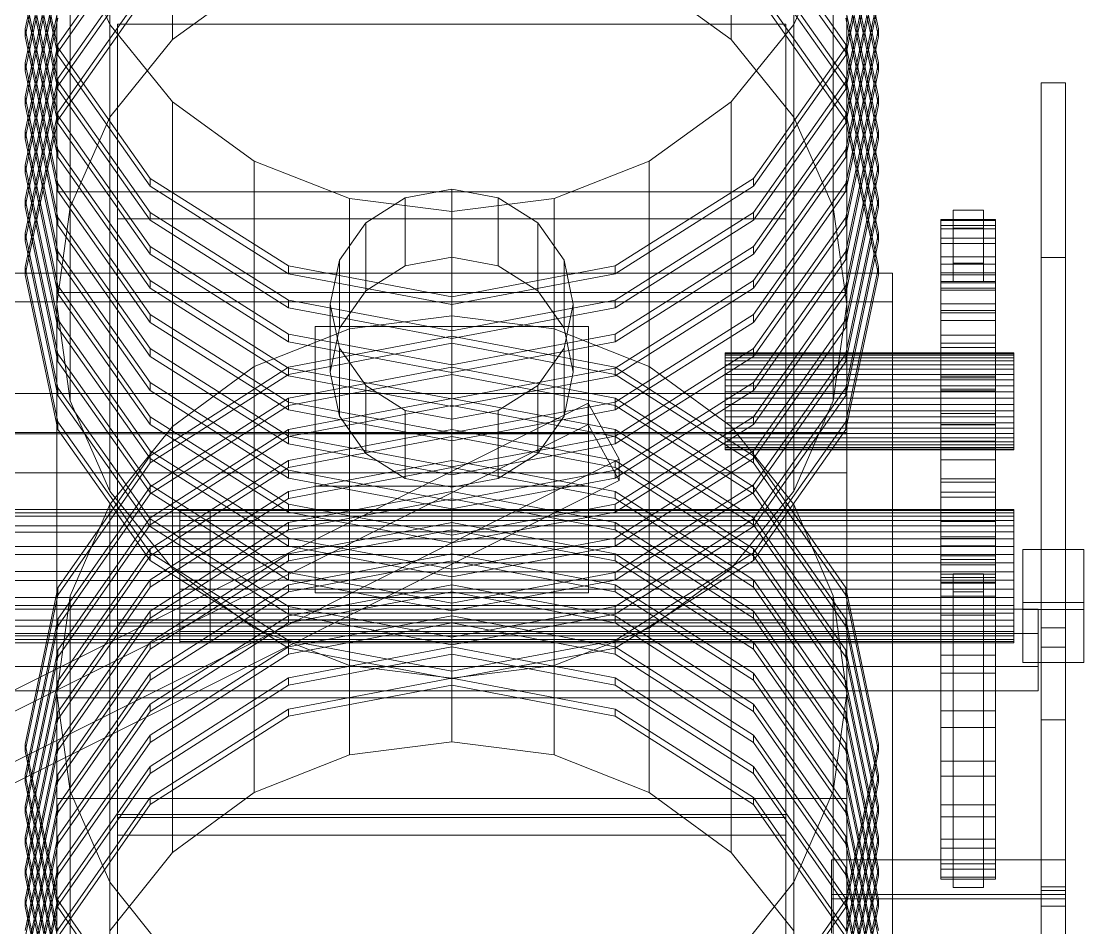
# Model space of a CAD drawing. Header units: millimetres. Extents: x -1970 to 34302, y -65268 to 6837.
# Drawn here: x 488.3 to 838, y -32625.7 to -32327.3 of the extents above; entities that cross this region are included whole.
import ezdxf

# ---------------------------------------------------------------- set-up
doc = ezdxf.new("R2010")
doc.units = ezdxf.units.MM
doc.layers.add('frontal_C01', color=7, linetype='Continuous', lineweight=0)
doc.layers.add('frontal_C02', color=7, linetype='Continuous', lineweight=0)

msp = doc.modelspace()

# ---------------------------------------------------------------- linework, layer by layer
at = {"layer": 'frontal_C01'}
for p, q in [((538.076, -32333.345), (538.076, -32179.661)), ((721.924, -32333.345), (721.924, -32179.661)), ((517.417, -32358.851), (517.417, -32205.168)), ((742.583, -32358.851), (742.583, -32205.168)), ((504.43, -32388.554), (504.43, -32234.871)), ((755.57, -32388.554), (755.57, -32234.871)), ((500, -32420.43), (500, -32266.746)), ((760, -32266.746), (760, -32420.43)), ((500.287, -32278.92), (489.6, -32329.82)), ((770.4, -32329.82), (759.713, -32278.92)), ((489.6, -32332.382), (500.287, -32281.481)), ((759.713, -32281.481), (770.4, -32332.382)), ((489.6, -32284.996), (500.287, -32335.896)), ((500.287, -32338.458), (489.6, -32287.557)), ((759.713, -32335.896), (770.4, -32284.996)), ((770.4, -32287.557), (759.713, -32338.458)), ((500.287, -32290.126), (489.6, -32341.026)), ((770.4, -32341.026), (759.713, -32290.126)), ((489.6, -32343.588), (500.287, -32292.687)), ((530.722, -32291.799), (500.287, -32334.95)), ((500.287, -32337.512), (530.722, -32294.361)), ((759.713, -32334.95), (729.278, -32291.799)), ((729.278, -32294.361), (759.713, -32337.512)), ((759.713, -32292.687), (770.4, -32343.588)), ((489.6, -32296.202), (500.287, -32347.102)), ((759.713, -32347.102), (770.4, -32296.202)), ((500.287, -32349.664), (489.6, -32298.763)), ((500.287, -32301.332), (489.6, -32352.232)), ((504.43, -32298.621), (517.417, -32328.324)), ((504.43, -32452.305), (504.43, -32298.621)), ((742.583, -32328.324), (755.57, -32298.621)), ((755.57, -32452.305), (755.57, -32298.621)), ((770.4, -32298.763), (759.713, -32349.664)), ((770.4, -32352.232), (759.713, -32301.332)), ((489.6, -32354.794), (500.287, -32303.893)), ((530.722, -32303.005), (500.287, -32346.156)), ((759.713, -32346.156), (729.278, -32303.005)), ((759.713, -32303.893), (770.4, -32354.794)), ((489.6, -32307.408), (500.287, -32358.308)), ((500.287, -32348.718), (530.722, -32305.567)), ((729.278, -32305.567), (759.713, -32348.718)), ((759.713, -32358.308), (770.4, -32307.408)), ((500.287, -32360.87), (489.6, -32309.969)), ((770.4, -32309.969), (759.713, -32360.87)), ((500.287, -32312.538), (489.6, -32363.439)), ((489.6, -32366), (500.287, -32315.1)), ((530.722, -32314.211), (500.287, -32357.363)), ((538.076, -32333.345), (565, -32313.773)), ((695, -32313.773), (721.924, -32333.345)), ((759.713, -32357.363), (729.278, -32314.211)), ((770.4, -32363.439), (759.713, -32312.538)), ((759.713, -32315.1), (770.4, -32366)), ((489.6, -32318.614), (500.287, -32369.515)), ((500.287, -32359.924), (530.722, -32316.773)), ((729.278, -32316.773), (759.713, -32359.924)), ((759.713, -32369.515), (770.4, -32318.614)), ((500.287, -32372.076), (489.6, -32321.176)), ((770.4, -32321.176), (759.713, -32372.076)), ((500.287, -32323.744), (489.6, -32374.645)), ((770.4, -32374.645), (759.713, -32323.744)), ((489.6, -32377.206), (500.287, -32326.306)), ((517.417, -32328.324), (538.076, -32353.831)), ((517.417, -32482.008), (517.417, -32328.324)), ((520, -32392.343), (520, -32328.308)), ((520, -32328.308), (740, -32328.308)), ((520, -32525.358), (520, -32328.308)), ((721.924, -32353.831), (742.583, -32328.324)), ((740, -32328.308), (740, -32392.343)), ((740, -32328.308), (740, -32525.358)), ((742.583, -32482.008), (742.583, -32328.324)), ((759.713, -32326.306), (770.4, -32377.206)), ((489.6, -32329.82), (500.287, -32380.721)), ((489.6, -32332.382), (489.6, -32329.82)), ((500.287, -32383.282), (489.6, -32332.382)), ((759.713, -32380.721), (770.4, -32329.82)), ((770.4, -32332.382), (759.713, -32383.282)), ((770.4, -32329.82), (770.4, -32332.382)), ((500.287, -32334.95), (489.6, -32385.851)), ((500.287, -32337.512), (500.287, -32334.95)), ((500.287, -32335.896), (530.722, -32379.048)), ((500.287, -32338.458), (500.287, -32335.896)), ((517.417, -32358.851), (538.076, -32333.345)), ((721.924, -32333.345), (742.583, -32358.851)), ((729.278, -32379.048), (759.713, -32335.896)), ((770.4, -32385.851), (759.713, -32334.95)), ((759.713, -32337.512), (759.713, -32334.95)), ((759.713, -32338.458), (759.713, -32335.896)), ((489.6, -32388.412), (500.287, -32337.512)), ((530.722, -32381.609), (500.287, -32338.458)), ((759.713, -32338.458), (729.278, -32381.609)), ((759.713, -32337.512), (770.4, -32388.412)), ((489.6, -32341.026), (500.287, -32391.927)), ((489.6, -32343.588), (489.6, -32341.026)), ((500.287, -32394.488), (489.6, -32343.588)), ((759.713, -32391.927), (770.4, -32341.026)), ((770.4, -32343.588), (759.713, -32394.488)), ((770.4, -32341.026), (770.4, -32343.588)), ((500.287, -32346.156), (489.6, -32397.057)), ((500.287, -32348.718), (500.287, -32346.156)), ((500.287, -32347.102), (530.722, -32390.254)), ((500.287, -32349.664), (500.287, -32347.102)), ((729.278, -32390.254), (759.713, -32347.102)), ((770.4, -32397.057), (759.713, -32346.156)), ((759.713, -32348.718), (759.713, -32346.156)), ((759.713, -32349.664), (759.713, -32347.102)), ((489.6, -32399.618), (500.287, -32348.718)), ((530.722, -32392.815), (500.287, -32349.664)), ((759.713, -32349.664), (729.278, -32392.815)), ((759.713, -32348.718), (770.4, -32399.618)), ((824, -32557.274), (824, -32347.62)), ((824, -32347.62), (832, -32347.62)), ((824, -32347.62), (824, -32405.117)), ((832, -32347.62), (832, -32557.274)), ((832, -32405.117), (832, -32347.62)), ((489.6, -32352.232), (500.287, -32403.133)), ((489.6, -32354.794), (489.6, -32352.232)), ((538.076, -32353.831), (565, -32373.403)), ((538.076, -32507.514), (538.076, -32353.831)), ((695, -32373.403), (721.924, -32353.831)), ((721.924, -32507.514), (721.924, -32353.831)), ((759.713, -32403.133), (770.4, -32352.232)), ((770.4, -32352.232), (770.4, -32354.794)), ((500.287, -32405.694), (489.6, -32354.794)), ((500.287, -32357.363), (489.6, -32408.263)), ((500.287, -32359.924), (500.287, -32357.363)), ((770.4, -32354.794), (759.713, -32405.694)), ((770.4, -32408.263), (759.713, -32357.363)), ((759.713, -32359.924), (759.713, -32357.363)), ((489.6, -32410.824), (500.287, -32359.924)), ((500.287, -32358.308), (530.722, -32401.46)), ((500.287, -32360.87), (500.287, -32358.308)), ((530.722, -32404.021), (500.287, -32360.87)), ((504.43, -32388.554), (517.417, -32358.851)), ((729.278, -32401.46), (759.713, -32358.308)), ((759.713, -32360.87), (729.278, -32404.021)), ((742.583, -32358.851), (755.57, -32388.554)), ((759.713, -32360.87), (759.713, -32358.308)), ((759.713, -32359.924), (770.4, -32410.824)), ((489.6, -32363.439), (500.287, -32414.339)), ((489.6, -32366), (489.6, -32363.439)), ((759.713, -32414.339), (770.4, -32363.439)), ((770.4, -32363.439), (770.4, -32366)), ((500.287, -32416.9), (489.6, -32366)), ((770.4, -32366), (759.713, -32416.9)), ((500.287, -32369.515), (530.722, -32412.666)), ((500.287, -32372.076), (500.287, -32369.515)), ((729.278, -32412.666), (759.713, -32369.515)), ((759.713, -32372.076), (759.713, -32369.515)), ((489.6, -32374.645), (500.287, -32425.545)), ((489.6, -32377.206), (489.6, -32374.645)), ((530.722, -32415.227), (500.287, -32372.076)), ((565, -32373.403), (596.354, -32385.706)), ((565, -32527.086), (565, -32373.403)), ((663.646, -32385.706), (695, -32373.403)), ((695, -32527.086), (695, -32373.403)), ((759.713, -32372.076), (729.278, -32415.227)), ((759.713, -32425.545), (770.4, -32374.645)), ((770.4, -32374.645), (770.4, -32377.206)), ((500.287, -32428.106), (489.6, -32377.206)), ((770.4, -32377.206), (759.713, -32428.106)), ((500.287, -32380.721), (530.722, -32423.872)), ((500.287, -32383.282), (500.287, -32380.721)), ((530.722, -32379.048), (576.271, -32407.88)), ((530.722, -32381.609), (530.722, -32379.048)), ((576.271, -32410.442), (530.722, -32381.609)), ((683.729, -32407.88), (729.278, -32379.048)), ((729.278, -32381.609), (683.729, -32410.442)), ((729.278, -32381.609), (729.278, -32379.048)), ((729.278, -32423.872), (759.713, -32380.721)), ((759.713, -32383.282), (759.713, -32380.721)), ((500, -32549.99), (500, -32383.499)), ((500, -32383.499), (760, -32383.499)), ((500, -32416.657), (500, -32383.499)), ((530.722, -32426.433), (500.287, -32383.282)), ((596.354, -32385.706), (630, -32389.903)), ((596.354, -32539.39), (596.354, -32385.706)), ((614.693, -32385.42), (601.716, -32393.634)), ((630, -32382.535), (614.693, -32385.42)), ((614.693, -32407.832), (614.693, -32385.42)), ((645.307, -32385.42), (630, -32382.535)), ((630, -32404.947), (630, -32382.535)), ((630, -32389.903), (663.646, -32385.706)), ((658.284, -32393.634), (645.307, -32385.42)), ((645.307, -32407.832), (645.307, -32385.42)), ((663.646, -32539.39), (663.646, -32385.706)), ((759.713, -32383.282), (729.278, -32426.433)), ((760, -32383.499), (760, -32549.99)), ((760, -32383.499), (760, -32416.657)), ((489.6, -32385.851), (500.287, -32436.751)), ((489.6, -32388.412), (489.6, -32385.851)), ((500.287, -32439.313), (489.6, -32388.412)), ((500, -32420.43), (504.43, -32388.554)), ((755.57, -32388.554), (760, -32420.43)), ((759.713, -32436.751), (770.4, -32385.851)), ((770.4, -32388.412), (759.713, -32439.313)), ((770.4, -32385.851), (770.4, -32388.412)), ((500.287, -32391.927), (530.722, -32435.078)), ((500.287, -32394.488), (500.287, -32391.927)), ((740, -32392.343), (520, -32392.343)), ((520, -32392.343), (520, -32589.393)), ((530.722, -32390.254), (576.271, -32419.086)), ((530.722, -32392.815), (530.722, -32390.254)), ((630, -32543.586), (630, -32389.903)), ((683.729, -32419.086), (729.278, -32390.254)), ((729.278, -32392.815), (729.278, -32390.254)), ((729.278, -32435.078), (759.713, -32391.927)), ((740, -32589.393), (740, -32392.343)), ((759.713, -32394.488), (759.713, -32391.927)), ((791, -32392.95), (791, -32392.581)), ((791, -32392.581), (791, -32394.512)), ((791, -32392.581), (809, -32392.581)), ((795, -32395.456), (795, -32389.457)), ((795, -32389.457), (805, -32389.457)), ((795, -32389.457), (795, -32406.96)), ((805, -32389.457), (805, -32395.456)), ((805, -32406.96), (805, -32389.457)), ((809, -32394.512), (809, -32392.581)), ((809, -32392.581), (809, -32392.95)), ((530.722, -32437.639), (500.287, -32394.488)), ((576.271, -32421.648), (530.722, -32392.815)), ((601.716, -32393.634), (593.045, -32405.928)), ((601.716, -32416.046), (601.716, -32393.634)), ((666.955, -32405.928), (658.284, -32393.634)), ((658.284, -32416.046), (658.284, -32393.634)), ((729.278, -32392.815), (683.729, -32421.648)), ((759.713, -32394.488), (729.278, -32437.639)), ((791, -32395.606), (791, -32392.95)), ((791, -32392.95), (809, -32392.95)), ((791, -32394.512), (791, -32398.67)), ((791, -32394.512), (809, -32394.512)), ((791, -32400.446), (791, -32395.606)), ((791, -32395.606), (809, -32395.606)), ((805, -32395.456), (795, -32395.456)), ((795, -32395.456), (795, -32412.959)), ((805, -32395.456), (805, -32412.959)), ((809, -32392.95), (809, -32395.606)), ((809, -32398.67), (809, -32394.512)), ((809, -32395.606), (809, -32400.446)), ((489.6, -32397.057), (500.287, -32447.957)), ((489.6, -32399.618), (489.6, -32397.057)), ((500.287, -32450.519), (489.6, -32399.618)), ((759.713, -32447.957), (770.4, -32397.057)), ((770.4, -32399.618), (759.713, -32450.519)), ((770.4, -32397.057), (770.4, -32399.618)), ((791, -32398.67), (791, -32404.895)), ((791, -32398.67), (809, -32398.67)), ((809, -32404.895), (809, -32398.67)), ((500.287, -32403.133), (530.722, -32446.284)), ((500.287, -32405.694), (500.287, -32403.133)), ((530.722, -32401.46), (576.271, -32430.292)), ((530.722, -32404.021), (530.722, -32401.46)), ((683.729, -32430.292), (729.278, -32401.46)), ((729.278, -32404.021), (729.278, -32401.46)), ((729.278, -32446.284), (759.713, -32403.133)), ((759.713, -32405.694), (759.713, -32403.133)), ((791, -32407.284), (791, -32400.446)), ((791, -32400.446), (809, -32400.446)), ((809, -32400.446), (809, -32407.284)), ((530.722, -32448.846), (500.287, -32405.694)), ((576.271, -32432.854), (530.722, -32404.021)), ((593.045, -32405.928), (590, -32420.43)), ((593.045, -32428.34), (593.045, -32405.928)), ((614.693, -32407.832), (630, -32404.947)), ((630, -32404.947), (645.307, -32407.832)), ((670, -32420.43), (666.955, -32405.928)), ((666.955, -32428.34), (666.955, -32405.928)), ((729.278, -32404.021), (683.729, -32432.854)), ((759.713, -32405.694), (729.278, -32448.846)), ((791, -32404.895), (791, -32412.947)), ((791, -32404.895), (809, -32404.895)), ((809, -32412.947), (809, -32404.895)), ((832, -32405.117), (824, -32405.117)), ((824, -32405.117), (824, -32614.772)), ((832, -32614.772), (832, -32405.117)), ((489.6, -32408.263), (500.287, -32459.163)), ((489.6, -32410.824), (489.6, -32408.263)), ((576.271, -32407.88), (630, -32418.005)), ((576.271, -32410.442), (576.271, -32407.88)), ((601.716, -32416.046), (614.693, -32407.832)), ((630, -32418.005), (683.729, -32407.88)), ((645.307, -32407.832), (658.284, -32416.046)), ((683.729, -32410.442), (683.729, -32407.88)), ((759.713, -32459.163), (770.4, -32408.263)), ((770.4, -32408.263), (770.4, -32410.824)), ((791, -32415.858), (791, -32407.284)), ((791, -32407.284), (809, -32407.284)), ((791, -32410.783), (791, -32410.167)), ((791, -32410.167), (791, -32413.386)), ((791, -32410.167), (809, -32410.167)), ((805, -32406.96), (795, -32406.96)), ((795, -32406.96), (795, -32412.959)), ((805, -32412.959), (805, -32406.96)), ((809, -32407.284), (809, -32415.858)), ((809, -32413.386), (809, -32410.167)), ((809, -32410.167), (809, -32410.783)), ((485, -32410.253), (775, -32410.253)), ((500.287, -32461.725), (489.6, -32410.824)), ((530.722, -32412.666), (576.271, -32441.499)), ((530.722, -32415.227), (530.722, -32412.666)), ((630, -32420.566), (576.271, -32410.442)), ((683.729, -32410.442), (630, -32420.566)), ((683.729, -32441.499), (729.278, -32412.666)), ((729.278, -32415.227), (729.278, -32412.666)), ((770.4, -32410.824), (759.713, -32461.725)), ((775, -32410.253), (775, -32653.586)), ((775, -32410.253), (775, -32419.727)), ((791, -32415.209), (791, -32410.783)), ((791, -32410.783), (809, -32410.783)), ((791, -32412.947), (791, -32422.516)), ((791, -32412.947), (809, -32412.947)), ((791, -32413.386), (791, -32420.316)), ((791, -32413.386), (809, -32413.386)), ((795, -32412.959), (805, -32412.959)), ((809, -32410.783), (809, -32415.209)), ((809, -32422.516), (809, -32412.947)), ((809, -32420.316), (809, -32413.386)), ((760, -32416.657), (500, -32416.657)), ((500, -32416.657), (500, -32583.147)), ((500.287, -32414.339), (530.722, -32457.49)), ((500.287, -32416.9), (500.287, -32414.339)), ((530.722, -32460.052), (500.287, -32416.9)), ((576.271, -32444.06), (530.722, -32415.227)), ((593.045, -32428.34), (601.716, -32416.046)), ((658.284, -32416.046), (666.955, -32428.34)), ((729.278, -32415.227), (683.729, -32444.06)), ((729.278, -32457.49), (759.713, -32414.339)), ((759.713, -32416.9), (729.278, -32460.052)), ((759.713, -32416.9), (759.713, -32414.339)), ((760, -32583.147), (760, -32416.657)), ((791, -32423.275), (791, -32415.209)), ((791, -32415.209), (809, -32415.209)), ((791, -32425.838), (791, -32415.858)), ((791, -32415.858), (809, -32415.858)), ((809, -32415.209), (809, -32423.275)), ((809, -32415.858), (809, -32425.838)), ((775, -32419.727), (485, -32419.727)), ((504.43, -32452.305), (500, -32420.43)), ((576.271, -32419.086), (630, -32429.211)), ((576.271, -32421.648), (576.271, -32419.086)), ((590, -32420.43), (593.045, -32434.931)), ((590, -32442.842), (590, -32420.43)), ((630, -32420.566), (630, -32418.005)), ((630, -32429.211), (683.729, -32419.086)), ((666.955, -32434.931), (670, -32420.43)), ((670, -32420.43), (670, -32442.842)), ((683.729, -32421.648), (683.729, -32419.086)), ((760, -32420.43), (755.57, -32452.305)), ((775, -32663.059), (775, -32419.727)), ((791, -32420.316), (791, -32430.69)), ((791, -32420.316), (809, -32420.316)), ((809, -32430.69), (809, -32420.316)), ((530.722, -32423.872), (576.271, -32452.705)), ((530.722, -32426.433), (530.722, -32423.872)), ((630, -32431.773), (576.271, -32421.648)), ((683.729, -32421.648), (630, -32431.773)), ((683.729, -32452.705), (729.278, -32423.872)), ((729.278, -32426.433), (729.278, -32423.872)), ((791, -32422.516), (791, -32433.237)), ((791, -32422.516), (809, -32422.516)), ((791, -32434.672), (791, -32423.275)), ((791, -32423.275), (809, -32423.275)), ((809, -32433.237), (809, -32422.516)), ((809, -32423.275), (809, -32434.672)), ((500.287, -32425.545), (530.722, -32468.696)), ((500.287, -32428.106), (500.287, -32425.545)), ((576.271, -32455.266), (530.722, -32426.433)), ((729.278, -32426.433), (683.729, -32455.266)), ((729.278, -32468.696), (759.713, -32425.545)), ((759.713, -32428.106), (759.713, -32425.545)), ((791, -32436.841), (791, -32425.838)), ((791, -32425.838), (809, -32425.838)), ((809, -32425.838), (809, -32436.841)), ((530.722, -32471.258), (500.287, -32428.106)), ((576.271, -32430.292), (630, -32440.417)), ((576.271, -32432.854), (576.271, -32430.292)), ((590, -32442.842), (593.045, -32428.34)), ((630, -32431.773), (630, -32429.211)), ((630, -32440.417), (683.729, -32430.292)), ((666.955, -32428.34), (670, -32442.842)), ((683.729, -32432.854), (683.729, -32430.292)), ((759.713, -32428.106), (729.278, -32471.258)), ((791, -32430.69), (791, -32444.11)), ((791, -32430.69), (809, -32430.69)), ((809, -32444.11), (809, -32430.69)), ((630, -32442.979), (576.271, -32432.854)), ((683.729, -32432.854), (630, -32442.979)), ((791, -32433.237), (791, -32444.695)), ((809, -32433.237), (791, -32433.237)), ((791, -32448.962), (791, -32434.672)), ((791, -32434.672), (809, -32434.672)), ((809, -32444.695), (809, -32433.237)), ((809, -32434.672), (809, -32448.962)), ((500.287, -32436.751), (530.722, -32479.902)), ((500.287, -32439.313), (500.287, -32436.751)), ((530.722, -32435.078), (576.271, -32463.911)), ((530.722, -32437.639), (530.722, -32435.078)), ((576.271, -32466.472), (530.722, -32437.639)), ((593.045, -32434.931), (601.716, -32447.225)), ((593.045, -32457.343), (593.045, -32434.931)), ((658.284, -32447.225), (666.955, -32434.931)), ((666.955, -32457.343), (666.955, -32434.931)), ((683.729, -32463.911), (729.278, -32435.078)), ((729.278, -32437.639), (683.729, -32466.472)), ((720, -32437.289), (720, -32436.48)), ((720, -32436.48), (720, -32436.759)), ((720, -32436.48), (815, -32436.48)), ((720, -32436.759), (720, -32438.107)), ((720, -32436.759), (815, -32436.759)), ((720, -32439.132), (720, -32437.289)), ((720, -32437.289), (815, -32437.289)), ((720, -32438.107), (720, -32440.432)), ((720, -32438.107), (815, -32438.107)), ((729.278, -32437.639), (729.278, -32435.078)), ((729.278, -32479.902), (759.713, -32436.751)), ((759.713, -32439.313), (759.713, -32436.751)), ((791, -32448.443), (791, -32436.841)), ((791, -32436.841), (809, -32436.841)), ((809, -32436.841), (809, -32448.443)), ((815, -32436.759), (815, -32436.48)), ((815, -32436.48), (815, -32437.289)), ((815, -32438.107), (815, -32436.759)), ((815, -32437.289), (815, -32439.132)), ((815, -32440.432), (815, -32438.107)), ((530.722, -32482.464), (500.287, -32439.313)), ((576.271, -32441.499), (630, -32451.623)), ((576.271, -32444.06), (576.271, -32441.499)), ((630, -32442.979), (630, -32440.417)), ((630, -32451.623), (683.729, -32441.499)), ((683.729, -32444.06), (683.729, -32441.499)), ((720, -32441.881), (720, -32439.132)), ((720, -32439.132), (815, -32439.132)), ((720, -32440.432), (720, -32443.576)), ((720, -32440.432), (815, -32440.432)), ((759.713, -32439.313), (729.278, -32482.464)), ((815, -32439.132), (815, -32441.881)), ((815, -32443.576), (815, -32440.432)), ((630, -32454.185), (576.271, -32444.06)), ((593.045, -32457.343), (590, -32442.842)), ((683.729, -32444.06), (630, -32454.185)), ((670, -32442.842), (666.955, -32457.343)), ((720, -32445.351), (720, -32441.881)), ((720, -32441.881), (815, -32441.881)), ((720, -32443.576), (720, -32447.324)), ((720, -32443.576), (815, -32443.576)), ((791, -32444.11), (791, -32460.06)), ((791, -32444.11), (809, -32444.11)), ((791, -32444.695), (791, -32456.451)), ((791, -32444.695), (809, -32444.695)), ((809, -32460.06), (809, -32444.11)), ((809, -32456.451), (809, -32444.695)), ((815, -32441.881), (815, -32445.351)), ((815, -32447.324), (815, -32443.576)), ((500.287, -32447.957), (530.722, -32491.109)), ((500.287, -32450.519), (500.287, -32447.957)), ((530.722, -32446.284), (576.271, -32475.117)), ((530.722, -32448.846), (530.722, -32446.284)), ((601.716, -32447.225), (614.693, -32455.439)), ((601.716, -32469.637), (601.716, -32447.225)), ((645.307, -32455.439), (658.284, -32447.225)), ((658.284, -32469.637), (658.284, -32447.225)), ((683.729, -32475.117), (729.278, -32446.284)), ((720, -32449.305), (720, -32445.351)), ((720, -32445.351), (815, -32445.351)), ((720, -32447.324), (720, -32451.422)), ((815, -32447.324), (720, -32447.324)), ((729.278, -32448.846), (729.278, -32446.284)), ((729.278, -32491.109), (759.713, -32447.957)), ((759.713, -32450.519), (759.713, -32447.957)), ((791, -32460.199), (791, -32448.443)), ((791, -32448.443), (809, -32448.443)), ((809, -32448.443), (809, -32460.199)), ((815, -32445.351), (815, -32449.305)), ((815, -32451.422), (815, -32447.324)), ((415, -32449.849), (760, -32449.849)), ((530.722, -32493.67), (500.287, -32450.519)), ((576.271, -32477.678), (530.722, -32448.846)), ((630, -32454.185), (630, -32451.623)), ((729.278, -32448.846), (683.729, -32477.678)), ((720, -32453.472), (720, -32449.305)), ((720, -32449.305), (815, -32449.305)), ((720, -32451.422), (720, -32455.589)), ((720, -32451.422), (815, -32451.422)), ((759.713, -32450.519), (729.278, -32493.67)), ((760, -32449.849), (760, -32462.656)), ((760, -32449.849), (760, -32463.112)), ((791, -32465.596), (791, -32448.962)), ((791, -32448.962), (809, -32448.962)), ((809, -32448.962), (809, -32465.596)), ((815, -32449.305), (815, -32453.472)), ((815, -32455.589), (815, -32451.422)), ((424.864, -32578.041), (674.864, -32452.989)), ((517.417, -32482.008), (504.43, -32452.305)), ((576.271, -32452.705), (630, -32462.829)), ((576.271, -32455.266), (576.271, -32452.705)), ((630, -32465.391), (576.271, -32455.266)), ((614.693, -32455.439), (630, -32458.324)), ((614.693, -32477.852), (614.693, -32455.439)), ((630, -32462.829), (683.729, -32452.705)), ((683.729, -32455.266), (630, -32465.391)), ((630, -32458.324), (645.307, -32455.439)), ((645.307, -32477.852), (645.307, -32455.439)), ((674.864, -32460.033), (674.864, -32452.989)), ((674.864, -32452.989), (685.136, -32471.42)), ((683.729, -32455.266), (683.729, -32452.705)), ((720, -32457.57), (720, -32453.472)), ((720, -32453.472), (815, -32453.472)), ((720, -32455.589), (720, -32459.543)), ((720, -32455.589), (815, -32455.589)), ((755.57, -32452.305), (742.583, -32482.008)), ((815, -32453.472), (815, -32457.57)), ((815, -32459.543), (815, -32455.589)), ((530.722, -32457.49), (576.271, -32486.323)), ((530.722, -32460.052), (530.722, -32457.49)), ((601.716, -32469.637), (593.045, -32457.343)), ((630, -32480.736), (630, -32458.324)), ((666.955, -32457.343), (658.284, -32469.637)), ((683.729, -32486.323), (729.278, -32457.49)), ((720, -32461.318), (720, -32457.57)), ((720, -32457.57), (815, -32457.57)), ((729.278, -32460.052), (729.278, -32457.49)), ((791, -32456.451), (791, -32468.054)), ((791, -32456.451), (809, -32456.451)), ((809, -32468.054), (809, -32456.451)), ((815, -32457.57), (815, -32461.318)), ((674.864, -32460.033), (424.864, -32585.084)), ((500.287, -32459.163), (530.722, -32502.315)), ((500.287, -32461.725), (500.287, -32459.163)), ((530.722, -32504.876), (500.287, -32461.725)), ((576.271, -32488.884), (530.722, -32460.052)), ((685.136, -32478.464), (674.864, -32460.033)), ((729.278, -32460.052), (683.729, -32488.884)), ((720, -32459.543), (720, -32463.013)), ((720, -32459.543), (815, -32459.543)), ((720, -32464.462), (720, -32461.318)), ((720, -32461.318), (815, -32461.318)), ((729.278, -32502.315), (759.713, -32459.163)), ((759.713, -32461.725), (729.278, -32504.876)), ((759.713, -32461.725), (759.713, -32459.163)), ((791, -32460.06), (791, -32477.927)), ((791, -32460.06), (809, -32460.06)), ((791, -32471.658), (791, -32460.199)), ((791, -32460.199), (809, -32460.199)), ((809, -32477.927), (809, -32460.06)), ((809, -32460.199), (809, -32471.658)), ((815, -32463.013), (815, -32459.543)), ((815, -32461.318), (815, -32464.462)), ((760, -32462.656), (415, -32462.656)), ((760, -32463.112), (415, -32463.112)), ((576.271, -32463.911), (630, -32474.036)), ((576.271, -32466.472), (576.271, -32463.911)), ((630, -32465.391), (630, -32462.829)), ((630, -32474.036), (683.729, -32463.911)), ((683.729, -32466.472), (683.729, -32463.911)), ((720, -32463.013), (720, -32465.762)), ((720, -32463.013), (815, -32463.013)), ((720, -32466.788), (720, -32464.462)), ((720, -32464.462), (815, -32464.462)), ((720, -32465.762), (720, -32467.605)), ((720, -32465.762), (815, -32465.762)), ((760, -32475.919), (760, -32462.656)), ((760, -32475.919), (760, -32463.112)), ((791, -32483.933), (791, -32465.596)), ((791, -32465.596), (809, -32465.596)), ((809, -32465.596), (809, -32483.933)), ((815, -32465.762), (815, -32463.013)), ((815, -32464.462), (815, -32466.788)), ((815, -32467.605), (815, -32465.762)), ((530.722, -32468.696), (576.271, -32497.529)), ((530.722, -32471.258), (530.722, -32468.696)), ((630, -32476.597), (576.271, -32466.472)), ((614.693, -32477.852), (601.716, -32469.637)), ((683.729, -32466.472), (630, -32476.597)), ((658.284, -32469.637), (645.307, -32477.852)), ((683.729, -32497.529), (729.278, -32468.696)), ((720, -32468.135), (720, -32466.788)), ((720, -32466.788), (815, -32466.788)), ((720, -32467.605), (720, -32468.414)), ((720, -32467.605), (815, -32467.605)), ((720, -32468.414), (720, -32468.135)), ((720, -32468.135), (815, -32468.135)), ((720, -32468.414), (815, -32468.414)), ((729.278, -32471.258), (729.278, -32468.696)), ((791, -32468.054), (791, -32479.056)), ((791, -32468.054), (809, -32468.054)), ((809, -32479.056), (809, -32468.054)), ((815, -32466.788), (815, -32468.135)), ((815, -32468.414), (815, -32467.605)), ((815, -32468.135), (815, -32468.414)), ((435.136, -32596.471), (685.136, -32471.42)), ((576.271, -32500.091), (530.722, -32471.258)), ((729.278, -32471.258), (683.729, -32500.091)), ((685.136, -32471.42), (685.136, -32478.464)), ((791, -32482.378), (791, -32471.658)), ((791, -32471.658), (809, -32471.658)), ((809, -32471.658), (809, -32482.378)), ((415, -32475.919), (760, -32475.919)), ((576.271, -32475.117), (630, -32485.242)), ((576.271, -32477.678), (576.271, -32475.117)), ((630, -32476.597), (630, -32474.036)), ((630, -32485.242), (683.729, -32475.117)), ((683.729, -32477.678), (683.729, -32475.117)), ((435.136, -32603.515), (685.136, -32478.464)), ((530.722, -32479.902), (576.271, -32508.735)), ((530.722, -32482.464), (530.722, -32479.902)), ((630, -32487.803), (576.271, -32477.678)), ((630, -32480.736), (614.693, -32477.852)), ((683.729, -32477.678), (630, -32487.803)), ((645.307, -32477.852), (630, -32480.736)), ((683.729, -32508.735), (729.278, -32479.902)), ((729.278, -32482.464), (729.278, -32479.902)), ((791, -32477.927), (791, -32497.024)), ((809, -32477.927), (791, -32477.927)), ((791, -32479.056), (791, -32489.036)), ((791, -32479.056), (809, -32479.056)), ((809, -32497.024), (809, -32477.927)), ((809, -32489.036), (809, -32479.056)), ((538.076, -32507.514), (517.417, -32482.008)), ((576.271, -32511.297), (530.722, -32482.464)), ((729.278, -32482.464), (683.729, -32511.297)), ((742.583, -32482.008), (721.924, -32507.514)), ((791, -32491.948), (791, -32482.378)), ((791, -32482.378), (809, -32482.378)), ((809, -32482.378), (809, -32491.948)), ((576.271, -32486.323), (630, -32496.448)), ((576.271, -32488.884), (576.271, -32486.323)), ((630, -32487.803), (630, -32485.242)), ((630, -32496.448), (683.729, -32486.323)), ((683.729, -32488.884), (683.729, -32486.323)), ((791, -32503.271), (791, -32483.933)), ((791, -32483.933), (809, -32483.933)), ((809, -32483.933), (809, -32503.271)), ((550.5, -32487.993), (450.5, -32487.993)), ((550.5, -32489.102), (450.5, -32489.102)), ((550.5, -32490.226), (450.5, -32490.226)), ((540.5, -32489.102), (540.5, -32487.99)), ((540.5, -32487.99), (540.5, -32488.373)), ((540.5, -32487.99), (815, -32487.99)), ((540.5, -32488.373), (540.5, -32490.226)), ((540.5, -32488.373), (815, -32488.373)), ((540.5, -32491.636), (540.5, -32489.102)), ((540.5, -32489.102), (815, -32489.102)), ((540.5, -32490.226), (540.5, -32493.423)), ((540.5, -32490.226), (815, -32490.226)), ((550.5, -32489.102), (550.5, -32487.993)), ((550.5, -32487.993), (550.5, -32490.226)), ((550.5, -32493.385), (550.5, -32489.102)), ((550.5, -32490.226), (550.5, -32495.461)), ((630, -32499.009), (576.271, -32488.884)), ((683.729, -32488.884), (630, -32499.009)), ((791, -32489.036), (791, -32497.61)), ((791, -32489.036), (809, -32489.036)), ((809, -32497.61), (809, -32489.036)), ((815, -32488.373), (815, -32487.99)), ((815, -32487.99), (815, -32489.102)), ((815, -32490.226), (815, -32488.373)), ((815, -32489.102), (815, -32491.636)), ((815, -32493.423), (815, -32490.226)), ((550.5, -32493.385), (450.5, -32493.385)), ((530.722, -32491.109), (576.271, -32519.941)), ((530.722, -32493.67), (530.722, -32491.109)), ((576.271, -32522.503), (530.722, -32493.67)), ((540.5, -32495.417), (540.5, -32491.636)), ((540.5, -32491.636), (815, -32491.636)), ((540.5, -32493.423), (540.5, -32497.746)), ((540.5, -32493.423), (815, -32493.423)), ((550.5, -32500.188), (550.5, -32493.385)), ((683.729, -32519.941), (729.278, -32491.109)), ((729.278, -32493.67), (683.729, -32522.503)), ((729.278, -32493.67), (729.278, -32491.109)), ((791, -32499.999), (791, -32491.948)), ((791, -32491.948), (809, -32491.948)), ((809, -32491.948), (809, -32499.999)), ((815, -32491.636), (815, -32495.417)), ((815, -32497.746), (815, -32493.423)), ((550.5, -32495.461), (450.5, -32495.461)), ((540.5, -32500.188), (540.5, -32495.417)), ((540.5, -32495.417), (815, -32495.417)), ((550.5, -32495.461), (550.5, -32502.901)), ((576.271, -32497.529), (630, -32507.654)), ((576.271, -32500.091), (576.271, -32497.529)), ((630, -32499.009), (630, -32496.448)), ((630, -32507.654), (683.729, -32497.529)), ((683.729, -32500.091), (683.729, -32497.529)), ((791, -32497.024), (791, -32516.618)), ((791, -32497.024), (809, -32497.024)), ((791, -32497.61), (791, -32504.449)), ((791, -32497.61), (809, -32497.61)), ((809, -32516.618), (809, -32497.024)), ((809, -32504.449), (809, -32497.61)), ((815, -32495.417), (815, -32500.188)), ((550.5, -32500.188), (450.5, -32500.188)), ((540.5, -32497.746), (540.5, -32502.901)), ((540.5, -32497.746), (815, -32497.746)), ((540.5, -32505.624), (540.5, -32500.188)), ((540.5, -32500.188), (815, -32500.188)), ((550.5, -32508.476), (550.5, -32500.188)), ((630, -32510.215), (576.271, -32500.091)), ((683.729, -32500.091), (630, -32510.215)), ((791, -32506.224), (791, -32499.999)), ((791, -32499.999), (809, -32499.999)), ((809, -32499.999), (809, -32506.224)), ((815, -32502.901), (815, -32497.746)), ((815, -32500.188), (815, -32505.624)), ((450.5, -32502.901), (550.5, -32502.901)), ((530.722, -32502.315), (576.271, -32531.147)), ((530.722, -32504.876), (530.722, -32502.315)), ((540.5, -32502.901), (540.5, -32508.535)), ((815, -32502.901), (540.5, -32502.901)), ((550.5, -32502.901), (550.5, -32511.413)), ((683.729, -32531.147), (729.278, -32502.315)), ((729.278, -32504.876), (729.278, -32502.315)), ((791, -32522.865), (791, -32503.271)), ((791, -32503.271), (809, -32503.271)), ((791, -32504.449), (791, -32509.289)), ((791, -32504.449), (809, -32504.449)), ((809, -32503.271), (809, -32522.865)), ((809, -32509.289), (809, -32504.449)), ((815, -32508.535), (815, -32502.901)), ((818, -32501.227), (838, -32501.227)), ((818, -32518.662), (818, -32501.227)), ((818, -32501.227), (818, -32521.003)), ((838, -32501.227), (838, -32518.662)), ((838, -32521.003), (838, -32501.227)), ((576.271, -32533.709), (530.722, -32504.876)), ((565, -32527.086), (538.076, -32507.514)), ((540.5, -32511.354), (540.5, -32505.624)), ((540.5, -32505.624), (815, -32505.624)), ((630, -32510.215), (630, -32507.654)), ((729.278, -32504.876), (683.729, -32533.709)), ((721.924, -32507.514), (695, -32527.086)), ((791, -32510.382), (791, -32506.224)), ((791, -32506.224), (809, -32506.224)), ((809, -32506.224), (809, -32510.382)), ((815, -32505.624), (815, -32511.354)), ((550.5, -32508.476), (450.5, -32508.476)), ((550.5, -32511.413), (450.5, -32511.413)), ((540.5, -32508.535), (540.5, -32514.265)), ((540.5, -32508.535), (815, -32508.535)), ((540.5, -32516.988), (540.5, -32511.354)), ((540.5, -32511.354), (815, -32511.354)), ((550.5, -32516.988), (550.5, -32508.476)), ((550.5, -32511.413), (550.5, -32519.701)), ((576.271, -32508.735), (630, -32518.86)), ((576.271, -32511.297), (576.271, -32508.735)), ((630, -32521.421), (576.271, -32511.297)), ((630, -32518.86), (683.729, -32508.735)), ((683.729, -32511.297), (630, -32521.421)), ((683.729, -32511.297), (683.729, -32508.735)), ((791, -32509.289), (791, -32511.944)), ((791, -32509.289), (809, -32509.289)), ((791, -32512.313), (791, -32510.382)), ((791, -32510.382), (809, -32510.382)), ((795, -32515.149), (795, -32509.178)), ((795, -32509.178), (805, -32509.178)), ((795, -32509.178), (795, -32606.486)), ((805, -32509.178), (805, -32515.149)), ((805, -32606.486), (805, -32509.178)), ((809, -32511.944), (809, -32509.289)), ((809, -32510.382), (809, -32512.313)), ((815, -32514.265), (815, -32508.535)), ((815, -32511.354), (815, -32516.988)), ((540.5, -32514.265), (540.5, -32519.701)), ((540.5, -32514.265), (815, -32514.265)), ((791, -32511.944), (791, -32512.313)), ((791, -32511.944), (809, -32511.944)), ((791, -32512.313), (809, -32512.313)), ((809, -32512.313), (809, -32511.944)), ((815, -32519.701), (815, -32514.265)), ((550.5, -32516.988), (450.5, -32516.988)), ((540.5, -32522.142), (540.5, -32516.988)), ((540.5, -32516.988), (815, -32516.988)), ((550.5, -32524.428), (550.5, -32516.988)), ((791, -32516.618), (791, -32535.955)), ((791, -32516.618), (809, -32516.618)), ((805, -32515.149), (795, -32515.149)), ((795, -32515.149), (795, -32612.457)), ((805, -32515.149), (805, -32612.457)), ((809, -32535.955), (809, -32516.618)), ((815, -32516.988), (815, -32522.142)), ((420, -32520.821), (823, -32520.821)), ((550.5, -32519.701), (450.5, -32519.701)), ((540.5, -32519.701), (540.5, -32524.472)), ((540.5, -32519.701), (815, -32519.701)), ((550.5, -32519.701), (550.5, -32526.504)), ((576.271, -32519.941), (630, -32530.066)), ((576.271, -32522.503), (576.271, -32519.941)), ((630, -32521.421), (630, -32518.86)), ((630, -32530.066), (683.729, -32519.941)), ((683.729, -32522.503), (683.729, -32519.941)), ((815, -32524.472), (815, -32519.701)), ((838, -32518.662), (818, -32518.662)), ((818, -32538.438), (818, -32518.662)), ((818, -32521.003), (818, -32538.438)), ((838, -32521.003), (818, -32521.003)), ((823, -32520.821), (823, -32528.826)), ((823, -32520.821), (823, -32539.769)), ((838, -32538.438), (838, -32518.662)), ((838, -32538.438), (838, -32521.003)), ((550.5, -32524.428), (450.5, -32524.428)), ((520, -32588.446), (520, -32524.411)), ((520, -32524.411), (740, -32524.411)), ((520, -32583.147), (520, -32524.411)), ((740, -32525.358), (520, -32525.358)), ((520, -32525.358), (520, -32589.393)), ((540.5, -32526.465), (540.5, -32522.142)), ((540.5, -32522.142), (815, -32522.142)), ((540.5, -32524.472), (540.5, -32528.253)), ((540.5, -32524.472), (815, -32524.472)), ((550.5, -32529.663), (550.5, -32524.428)), ((630, -32532.627), (576.271, -32522.503)), ((683.729, -32522.503), (630, -32532.627)), ((740, -32524.411), (740, -32588.446)), ((740, -32524.411), (740, -32583.147)), ((740, -32589.393), (740, -32525.358)), ((791, -32541.962), (791, -32522.865)), ((791, -32522.865), (809, -32522.865)), ((809, -32522.865), (809, -32541.962)), ((815, -32522.142), (815, -32526.465)), ((815, -32528.253), (815, -32524.472)), ((823, -32528.826), (420, -32528.826)), ((550.5, -32526.504), (450.5, -32526.504)), ((540.5, -32529.663), (540.5, -32526.465)), ((540.5, -32526.465), (815, -32526.465)), ((540.5, -32528.253), (540.5, -32530.786)), ((540.5, -32528.253), (815, -32528.253)), ((550.5, -32526.504), (550.5, -32530.786)), ((596.354, -32539.39), (565, -32527.086)), ((695, -32527.086), (663.646, -32539.39)), ((815, -32526.465), (815, -32529.663)), ((815, -32530.786), (815, -32528.253)), ((823, -32547.773), (823, -32528.826)), ((824, -32533.398), (824, -32526.995)), ((824, -32526.995), (832, -32526.995)), ((824, -32612.257), (824, -32526.995)), ((832, -32526.995), (832, -32533.398)), ((832, -32526.995), (832, -32612.257)), ((550.5, -32529.663), (450.5, -32529.663)), ((550.5, -32530.786), (450.5, -32530.786)), ((550.5, -32531.895), (450.5, -32531.895)), ((540.5, -32531.516), (540.5, -32529.663)), ((540.5, -32529.663), (815, -32529.663)), ((540.5, -32530.786), (540.5, -32531.899)), ((540.5, -32530.786), (815, -32530.786)), ((540.5, -32531.899), (540.5, -32531.516)), ((540.5, -32531.516), (815, -32531.516)), ((540.5, -32531.899), (815, -32531.899)), ((550.5, -32531.895), (550.5, -32529.663)), ((550.5, -32530.786), (550.5, -32531.895)), ((576.271, -32531.147), (630, -32541.272)), ((576.271, -32533.709), (576.271, -32531.147)), ((630, -32532.627), (630, -32530.066)), ((630, -32541.272), (683.729, -32531.147)), ((683.729, -32533.709), (683.729, -32531.147)), ((815, -32529.663), (815, -32531.516)), ((815, -32531.899), (815, -32530.786)), ((815, -32531.516), (815, -32531.899)), ((630, -32543.834), (576.271, -32533.709)), ((683.729, -32533.709), (630, -32543.834)), ((791, -32535.955), (791, -32554.293)), ((791, -32535.955), (809, -32535.955)), ((809, -32554.293), (809, -32535.955)), ((832, -32533.398), (824, -32533.398)), ((824, -32533.398), (824, -32618.66)), ((832, -32618.66), (832, -32533.398)), ((630, -32543.586), (596.354, -32539.39)), ((663.646, -32539.39), (630, -32543.586)), ((818, -32538.438), (838, -32538.438)), ((823, -32539.769), (420, -32539.769)), ((630, -32543.834), (630, -32541.272)), ((791, -32559.829), (791, -32541.962)), ((791, -32541.962), (809, -32541.962)), ((809, -32541.962), (809, -32559.829)), ((823, -32547.773), (823, -32539.769)), ((420, -32547.773), (823, -32547.773)), ((760, -32549.99), (500, -32549.99)), ((500, -32549.99), (500, -32583.147)), ((760, -32583.147), (760, -32549.99)), ((791, -32554.293), (791, -32570.926)), ((791, -32554.293), (809, -32554.293)), ((809, -32570.926), (809, -32554.293)), ((791, -32575.778), (791, -32559.829)), ((791, -32559.829), (809, -32559.829)), ((809, -32559.829), (809, -32575.778)), ((832, -32557.274), (824, -32557.274)), ((824, -32557.274), (824, -32614.772)), ((832, -32557.274), (832, -32614.772)), ((791, -32570.926), (791, -32585.216)), ((791, -32570.926), (809, -32570.926)), ((809, -32585.216), (809, -32570.926)), ((791, -32589.198), (791, -32575.778)), ((791, -32575.778), (809, -32575.778)), ((809, -32575.778), (809, -32589.198)), ((500, -32583.147), (760, -32583.147)), ((740, -32583.147), (520, -32583.147)), ((520, -32583.147), (520, -32647.182)), ((740, -32647.182), (740, -32583.147)), ((740, -32588.446), (520, -32588.446)), ((520, -32588.446), (520, -32647.182)), ((740, -32647.182), (740, -32588.446)), ((791, -32585.216), (791, -32596.614)), ((791, -32585.216), (809, -32585.216)), ((809, -32596.614), (809, -32585.216)), ((520, -32589.393), (740, -32589.393)), ((791, -32599.572), (791, -32589.198)), ((791, -32589.198), (809, -32589.198)), ((809, -32589.198), (809, -32599.572)), ((791, -32596.614), (791, -32604.68)), ((791, -32596.614), (809, -32596.614)), ((809, -32604.68), (809, -32596.614)), ((791, -32606.502), (791, -32599.572)), ((791, -32599.572), (809, -32599.572)), ((809, -32599.572), (809, -32606.502)), ((755, -32616.178), (755, -32603.371)), ((755, -32603.371), (832, -32603.371)), ((755, -32614.739), (755, -32603.371)), ((791, -32604.68), (791, -32609.106)), ((791, -32604.68), (809, -32604.68)), ((809, -32609.106), (809, -32604.68)), ((832, -32603.371), (832, -32616.178)), ((832, -32603.371), (832, -32614.739)), ((791, -32609.721), (791, -32606.502)), ((791, -32606.502), (809, -32606.502)), ((791, -32609.106), (791, -32609.721)), ((791, -32609.106), (809, -32609.106)), ((805, -32606.486), (795, -32606.486)), ((795, -32606.486), (795, -32612.457)), ((805, -32612.457), (805, -32606.486)), ((809, -32606.502), (809, -32609.721)), ((809, -32609.721), (809, -32609.106)), ((791, -32609.721), (809, -32609.721)), ((795, -32612.457), (805, -32612.457)), ((832, -32612.257), (824, -32612.257)), ((824, -32612.257), (824, -32618.66)), ((832, -32618.66), (832, -32612.257)), ((832, -32614.739), (755, -32614.739)), ((755, -32614.739), (755, -32627.546)), ((832, -32616.178), (755, -32616.178)), ((755, -32616.178), (755, -32627.546)), ((824, -32614.772), (832, -32614.772)), ((832, -32627.546), (832, -32614.739)), ((832, -32627.546), (832, -32616.178)), ((824, -32618.66), (832, -32618.66))]:
    msp.add_line(p, q, dxfattribs=at)
at = {"layer": 'frontal_C02'}
for p, q in [((630, -32424.282), (596.354, -32428.518)), ((663.646, -32428.518), (630, -32424.282)), ((630, -32564.569), (630, -32424.282)), ((596.354, -32428.518), (565, -32440.938)), ((630, -32430.995), (576.271, -32441.216)), ((585, -32462.87), (585, -32427.798)), ((585, -32427.798), (675, -32427.798)), ((585, -32480.397), (585, -32427.798)), ((596.354, -32568.806), (596.354, -32428.518)), ((683.729, -32441.216), (630, -32430.995)), ((630, -32433.333), (630, -32430.995)), ((695, -32440.938), (663.646, -32428.518)), ((663.646, -32568.806), (663.646, -32428.518)), ((675, -32427.798), (675, -32462.87)), ((675, -32427.798), (675, -32480.397)), ((576.271, -32443.554), (630, -32433.333)), ((630, -32433.333), (683.729, -32443.554)), ((576.271, -32441.216), (530.722, -32470.322)), ((565, -32440.938), (538.076, -32460.695)), ((565, -32581.226), (565, -32440.938)), ((576.271, -32443.554), (576.271, -32441.216)), ((630, -32441.224), (576.271, -32451.445)), ((683.729, -32451.445), (630, -32441.224)), ((630, -32443.563), (630, -32441.224)), ((729.278, -32470.322), (683.729, -32441.216)), ((683.729, -32443.554), (683.729, -32441.216)), ((721.924, -32460.695), (695, -32440.938)), ((695, -32581.226), (695, -32440.938)), ((530.722, -32472.66), (576.271, -32443.554)), ((576.271, -32453.783), (630, -32443.563)), ((630, -32443.563), (683.729, -32453.783)), ((683.729, -32443.554), (729.278, -32472.66)), ((576.271, -32451.445), (530.722, -32480.551)), ((576.271, -32453.783), (576.271, -32451.445)), ((630, -32451.454), (576.271, -32461.674)), ((683.729, -32461.674), (630, -32451.454)), ((630, -32453.792), (630, -32451.454)), ((729.278, -32480.551), (683.729, -32451.445)), ((683.729, -32453.783), (683.729, -32451.445)), ((530.722, -32482.889), (576.271, -32453.783)), ((576.271, -32464.012), (630, -32453.792)), ((630, -32453.792), (683.729, -32464.012)), ((683.729, -32453.783), (729.278, -32482.889)), ((538.076, -32460.695), (517.417, -32486.444)), ((576.271, -32461.674), (530.722, -32490.78)), ((538.076, -32600.983), (538.076, -32460.695)), ((576.271, -32464.012), (576.271, -32461.674)), ((630, -32461.683), (576.271, -32471.904)), ((683.729, -32471.904), (630, -32461.683)), ((630, -32464.021), (630, -32461.683)), ((729.278, -32490.78), (683.729, -32461.674)), ((683.729, -32464.012), (683.729, -32461.674)), ((742.583, -32486.444), (721.924, -32460.695)), ((721.924, -32600.983), (721.924, -32460.695)), ((530.722, -32493.119), (576.271, -32464.012)), ((576.271, -32474.242), (630, -32464.021)), ((675, -32462.87), (585, -32462.87)), ((585, -32462.87), (585, -32515.469)), ((630, -32464.021), (683.729, -32474.242)), ((675, -32515.469), (675, -32462.87)), ((683.729, -32464.012), (729.278, -32493.119)), ((530.722, -32470.322), (500.287, -32513.882)), ((500.287, -32516.22), (530.722, -32472.66)), ((530.722, -32472.66), (530.722, -32470.322)), ((576.271, -32471.904), (530.722, -32501.01)), ((576.271, -32474.242), (576.271, -32471.904)), ((630, -32471.912), (576.271, -32482.133)), ((683.729, -32482.133), (630, -32471.912)), ((630, -32474.25), (630, -32471.912)), ((729.278, -32501.01), (683.729, -32471.904)), ((683.729, -32474.242), (683.729, -32471.904)), ((759.713, -32513.882), (729.278, -32470.322)), ((729.278, -32472.66), (729.278, -32470.322)), ((729.278, -32472.66), (759.713, -32516.22)), ((530.722, -32503.348), (576.271, -32474.242)), ((576.271, -32484.471), (630, -32474.25)), ((630, -32474.25), (683.729, -32484.471)), ((683.729, -32474.242), (729.278, -32503.348)), ((530.722, -32480.551), (500.287, -32524.111)), ((500.287, -32526.449), (530.722, -32482.889)), ((530.722, -32482.889), (530.722, -32480.551)), ((576.271, -32482.133), (530.722, -32511.239)), ((576.271, -32484.471), (576.271, -32482.133)), ((630, -32482.142), (576.271, -32492.362)), ((675, -32480.397), (585, -32480.397)), ((585, -32480.397), (585, -32515.469)), ((683.729, -32492.362), (630, -32482.142)), ((630, -32484.48), (630, -32482.142)), ((675, -32515.469), (675, -32480.397)), ((729.278, -32511.239), (683.729, -32482.133)), ((683.729, -32484.471), (683.729, -32482.133)), ((759.713, -32524.111), (729.278, -32480.551)), ((729.278, -32482.889), (729.278, -32480.551)), ((729.278, -32482.889), (759.713, -32526.449)), ((517.417, -32486.444), (504.43, -32516.428)), ((517.417, -32626.731), (517.417, -32486.444)), ((530.722, -32513.577), (576.271, -32484.471)), ((576.271, -32494.7), (630, -32484.48)), ((630, -32484.48), (683.729, -32494.7)), ((683.729, -32484.471), (729.278, -32513.577)), ((755.57, -32516.428), (742.583, -32486.444)), ((742.583, -32626.731), (742.583, -32486.444)), ((530.722, -32490.78), (500.287, -32534.341)), ((500.287, -32536.679), (530.722, -32493.119)), ((530.722, -32493.119), (530.722, -32490.78)), ((576.271, -32492.362), (530.722, -32521.468)), ((576.271, -32494.7), (576.271, -32492.362)), ((630, -32492.371), (576.271, -32502.592)), ((683.729, -32502.592), (630, -32492.371)), ((630, -32494.709), (630, -32492.371)), ((729.278, -32521.468), (683.729, -32492.362)), ((683.729, -32494.7), (683.729, -32492.362)), ((759.713, -32534.341), (729.278, -32490.78)), ((729.278, -32493.119), (729.278, -32490.78)), ((729.278, -32493.119), (759.713, -32536.679)), ((530.722, -32523.806), (576.271, -32494.7)), ((576.271, -32504.93), (630, -32494.709)), ((630, -32494.709), (683.729, -32504.93)), ((683.729, -32494.7), (729.278, -32523.806)), ((530.722, -32501.01), (500.287, -32544.57)), ((530.722, -32503.348), (530.722, -32501.01)), ((759.713, -32544.57), (729.278, -32501.01)), ((729.278, -32503.348), (729.278, -32501.01)), ((500.287, -32546.908), (530.722, -32503.348)), ((576.271, -32502.592), (530.722, -32531.698)), ((576.271, -32504.93), (576.271, -32502.592)), ((630, -32502.6), (576.271, -32512.821)), ((683.729, -32512.821), (630, -32502.6)), ((630, -32504.938), (630, -32502.6)), ((729.278, -32531.698), (683.729, -32502.592)), ((683.729, -32504.93), (683.729, -32502.592)), ((729.278, -32503.348), (759.713, -32546.908)), ((530.722, -32534.036), (576.271, -32504.93)), ((576.271, -32515.159), (630, -32504.938)), ((630, -32504.938), (683.729, -32515.159)), ((683.729, -32504.93), (729.278, -32534.036)), ((530.722, -32511.239), (500.287, -32554.799)), ((530.722, -32513.577), (530.722, -32511.239)), ((759.713, -32554.799), (729.278, -32511.239)), ((729.278, -32513.577), (729.278, -32511.239)), ((500.287, -32513.882), (489.6, -32565.265)), ((500.287, -32557.137), (530.722, -32513.577)), ((500.287, -32516.22), (500.287, -32513.882)), ((576.271, -32512.821), (530.722, -32541.927)), ((576.271, -32515.159), (576.271, -32512.821)), ((630, -32512.829), (576.271, -32523.05)), ((683.729, -32523.05), (630, -32512.829)), ((630, -32515.168), (630, -32512.829)), ((729.278, -32541.927), (683.729, -32512.821)), ((683.729, -32515.159), (683.729, -32512.821)), ((729.278, -32513.577), (759.713, -32557.137)), ((770.4, -32565.265), (759.713, -32513.882)), ((759.713, -32516.22), (759.713, -32513.882)), ((489.6, -32567.603), (500.287, -32516.22)), ((504.43, -32516.428), (500, -32548.606)), ((504.43, -32656.716), (504.43, -32516.428)), ((530.722, -32544.265), (576.271, -32515.159)), ((576.271, -32525.388), (630, -32515.168)), ((585, -32515.469), (675, -32515.469)), ((630, -32515.168), (683.729, -32525.388)), ((683.729, -32515.159), (729.278, -32544.265)), ((760, -32548.606), (755.57, -32516.428)), ((755.57, -32656.716), (755.57, -32516.428)), ((759.713, -32516.22), (770.4, -32567.603)), ((530.722, -32521.468), (500.287, -32565.029)), ((530.722, -32523.806), (530.722, -32521.468)), ((759.713, -32565.029), (729.278, -32521.468)), ((729.278, -32523.806), (729.278, -32521.468)), ((500.287, -32524.111), (489.6, -32575.494)), ((500.287, -32567.367), (530.722, -32523.806)), ((500.287, -32526.449), (500.287, -32524.111)), ((576.271, -32523.05), (530.722, -32552.156)), ((530.722, -32554.494), (576.271, -32525.388)), ((576.271, -32525.388), (576.271, -32523.05)), ((630, -32523.059), (576.271, -32533.279)), ((576.271, -32535.618), (630, -32525.397)), ((683.729, -32533.279), (630, -32523.059)), ((630, -32525.397), (630, -32523.059)), ((630, -32525.397), (683.729, -32535.618)), ((729.278, -32552.156), (683.729, -32523.05)), ((683.729, -32525.388), (683.729, -32523.05)), ((683.729, -32525.388), (729.278, -32554.494)), ((729.278, -32523.806), (759.713, -32567.367)), ((770.4, -32575.494), (759.713, -32524.111)), ((759.713, -32526.449), (759.713, -32524.111)), ((489.6, -32577.832), (500.287, -32526.449)), ((759.713, -32526.449), (770.4, -32577.832)), ((530.722, -32531.698), (500.287, -32575.258)), ((530.722, -32534.036), (530.722, -32531.698)), ((759.713, -32575.258), (729.278, -32531.698)), ((729.278, -32534.036), (729.278, -32531.698)), ((500.287, -32534.341), (489.6, -32585.723)), ((500.287, -32577.596), (530.722, -32534.036)), ((500.287, -32536.679), (500.287, -32534.341)), ((576.271, -32533.279), (530.722, -32562.385)), ((530.722, -32564.724), (576.271, -32535.618)), ((576.271, -32535.618), (576.271, -32533.279)), ((630, -32533.288), (576.271, -32543.509)), ((576.271, -32545.847), (630, -32535.626)), ((683.729, -32543.509), (630, -32533.288)), ((630, -32535.626), (630, -32533.288)), ((630, -32535.626), (683.729, -32545.847)), ((729.278, -32562.385), (683.729, -32533.279)), ((683.729, -32535.618), (683.729, -32533.279)), ((683.729, -32535.618), (729.278, -32564.724)), ((729.278, -32534.036), (759.713, -32577.596)), ((770.4, -32585.723), (759.713, -32534.341)), ((759.713, -32536.679), (759.713, -32534.341)), ((489.6, -32588.062), (500.287, -32536.679)), ((759.713, -32536.679), (770.4, -32588.062)), ((530.722, -32541.927), (500.287, -32585.487)), ((530.722, -32544.265), (530.722, -32541.927)), ((759.713, -32585.487), (729.278, -32541.927)), ((729.278, -32544.265), (729.278, -32541.927)), ((500.287, -32544.57), (489.6, -32595.953)), ((500.287, -32587.825), (530.722, -32544.265)), ((500.287, -32546.908), (500.287, -32544.57)), ((576.271, -32543.509), (530.722, -32572.615)), ((530.722, -32574.953), (576.271, -32545.847)), ((576.271, -32545.847), (576.271, -32543.509)), ((630, -32543.517), (576.271, -32553.738)), ((576.271, -32556.076), (630, -32545.855)), ((683.729, -32553.738), (630, -32543.517)), ((630, -32545.855), (630, -32543.517)), ((630, -32545.855), (683.729, -32556.076)), ((729.278, -32572.615), (683.729, -32543.509)), ((683.729, -32545.847), (683.729, -32543.509)), ((683.729, -32545.847), (729.278, -32574.953)), ((729.278, -32544.265), (759.713, -32587.825)), ((770.4, -32595.953), (759.713, -32544.57)), ((759.713, -32546.908), (759.713, -32544.57)), ((489.6, -32598.291), (500.287, -32546.908)), ((500, -32548.606), (504.43, -32580.783)), ((500, -32688.893), (500, -32548.606)), ((755.57, -32580.783), (760, -32548.606)), ((759.713, -32546.908), (770.4, -32598.291)), ((760, -32548.606), (760, -32688.893)), ((530.722, -32552.156), (500.287, -32595.716)), ((530.722, -32554.494), (530.722, -32552.156)), ((759.713, -32595.716), (729.278, -32552.156)), ((729.278, -32554.494), (729.278, -32552.156)), ((500.287, -32554.799), (489.6, -32606.182)), ((500.287, -32598.055), (530.722, -32554.494)), ((500.287, -32557.137), (500.287, -32554.799)), ((576.271, -32553.738), (530.722, -32582.844)), ((530.722, -32585.182), (576.271, -32556.076)), ((576.271, -32556.076), (576.271, -32553.738)), ((729.278, -32582.844), (683.729, -32553.738)), ((683.729, -32556.076), (683.729, -32553.738)), ((683.729, -32556.076), (729.278, -32585.182)), ((729.278, -32554.494), (759.713, -32598.055)), ((770.4, -32606.182), (759.713, -32554.799)), ((759.713, -32557.137), (759.713, -32554.799)), ((489.6, -32608.52), (500.287, -32557.137)), ((759.713, -32557.137), (770.4, -32608.52)), ((530.722, -32562.385), (500.287, -32605.946)), ((530.722, -32564.724), (530.722, -32562.385)), ((759.713, -32605.946), (729.278, -32562.385)), ((729.278, -32564.724), (729.278, -32562.385)), ((500.287, -32565.029), (489.6, -32616.411)), ((489.6, -32565.265), (500.287, -32616.648)), ((489.6, -32567.603), (489.6, -32565.265)), ((489.6, -32618.749), (500.287, -32567.367)), ((500.287, -32608.284), (530.722, -32564.724)), ((500.287, -32567.367), (500.287, -32565.029)), ((596.354, -32568.806), (630, -32564.569)), ((630, -32564.569), (663.646, -32568.806)), ((729.278, -32564.724), (759.713, -32608.284)), ((770.4, -32616.411), (759.713, -32565.029)), ((759.713, -32567.367), (759.713, -32565.029)), ((759.713, -32616.648), (770.4, -32565.265)), ((759.713, -32567.367), (770.4, -32618.749)), ((770.4, -32565.265), (770.4, -32567.603)), ((500.287, -32618.986), (489.6, -32567.603)), ((565, -32581.226), (596.354, -32568.806)), ((663.646, -32568.806), (695, -32581.226)), ((770.4, -32567.603), (759.713, -32618.986)), ((530.722, -32572.615), (500.287, -32616.175)), ((530.722, -32574.953), (530.722, -32572.615)), ((759.713, -32616.175), (729.278, -32572.615)), ((729.278, -32574.953), (729.278, -32572.615)), ((500.287, -32575.258), (489.6, -32626.641)), ((489.6, -32575.494), (500.287, -32626.877)), ((489.6, -32577.832), (489.6, -32575.494)), ((489.6, -32628.979), (500.287, -32577.596)), ((500.287, -32629.215), (489.6, -32577.832)), ((500.287, -32618.513), (530.722, -32574.953)), ((500.287, -32577.596), (500.287, -32575.258)), ((729.278, -32574.953), (759.713, -32618.513)), ((770.4, -32626.641), (759.713, -32575.258)), ((759.713, -32577.596), (759.713, -32575.258)), ((759.713, -32626.877), (770.4, -32575.494)), ((759.713, -32577.596), (770.4, -32628.979)), ((770.4, -32577.832), (759.713, -32629.215)), ((770.4, -32575.494), (770.4, -32577.832)), ((504.43, -32580.783), (517.417, -32610.768)), ((504.43, -32721.071), (504.43, -32580.783)), ((538.076, -32600.983), (565, -32581.226)), ((695, -32581.226), (721.924, -32600.983)), ((742.583, -32610.768), (755.57, -32580.783)), ((755.57, -32721.071), (755.57, -32580.783)), ((530.722, -32582.844), (500.287, -32626.404)), ((530.722, -32585.182), (530.722, -32582.844)), ((759.713, -32626.404), (729.278, -32582.844)), ((729.278, -32585.182), (729.278, -32582.844)), ((500.287, -32585.487), (489.6, -32636.87)), ((489.6, -32585.723), (500.287, -32637.106)), ((489.6, -32588.062), (489.6, -32585.723)), ((489.6, -32639.208), (500.287, -32587.825)), ((500.287, -32639.444), (489.6, -32588.062)), ((500.287, -32628.742), (530.722, -32585.182)), ((500.287, -32587.825), (500.287, -32585.487)), ((729.278, -32585.182), (759.713, -32628.742)), ((770.4, -32636.87), (759.713, -32585.487)), ((759.713, -32587.825), (759.713, -32585.487)), ((759.713, -32637.106), (770.4, -32585.723)), ((759.713, -32587.825), (770.4, -32639.208)), ((770.4, -32588.062), (759.713, -32639.444)), ((770.4, -32585.723), (770.4, -32588.062)), ((520, -32653.732), (520, -32595.279)), ((520, -32595.279), (740, -32595.279)), ((520, -32794.198), (520, -32595.279)), ((740, -32595.279), (740, -32653.732)), ((740, -32595.279), (740, -32794.198)), ((500.287, -32595.716), (489.6, -32647.099)), ((489.6, -32595.953), (500.287, -32647.336)), ((489.6, -32598.291), (489.6, -32595.953)), ((489.6, -32649.437), (500.287, -32598.055)), ((500.287, -32649.674), (489.6, -32598.291)), ((500.287, -32598.055), (500.287, -32595.716)), ((770.4, -32647.099), (759.713, -32595.716)), ((759.713, -32598.055), (759.713, -32595.716)), ((759.713, -32647.336), (770.4, -32595.953)), ((759.713, -32598.055), (770.4, -32649.437)), ((770.4, -32598.291), (759.713, -32649.674)), ((770.4, -32595.953), (770.4, -32598.291)), ((517.417, -32626.731), (538.076, -32600.983)), ((721.924, -32600.983), (742.583, -32626.731)), ((500.287, -32605.946), (489.6, -32657.328)), ((500.287, -32608.284), (500.287, -32605.946)), ((770.4, -32657.328), (759.713, -32605.946)), ((759.713, -32608.284), (759.713, -32605.946)), ((489.6, -32606.182), (500.287, -32657.565)), ((489.6, -32608.52), (489.6, -32606.182)), ((489.6, -32659.667), (500.287, -32608.284)), ((500.287, -32659.903), (489.6, -32608.52)), ((759.713, -32657.565), (770.4, -32606.182)), ((759.713, -32608.284), (770.4, -32659.667)), ((770.4, -32608.52), (759.713, -32659.903)), ((770.4, -32606.182), (770.4, -32608.52)), ((517.417, -32610.768), (538.076, -32636.516)), ((517.417, -32751.055), (517.417, -32610.768)), ((721.924, -32636.516), (742.583, -32610.768)), ((742.583, -32751.055), (742.583, -32610.768)), ((500.287, -32616.175), (489.6, -32667.558)), ((489.6, -32616.411), (500.287, -32667.794)), ((489.6, -32618.749), (489.6, -32616.411)), ((500.287, -32618.513), (500.287, -32616.175)), ((770.4, -32667.558), (759.713, -32616.175)), ((759.713, -32618.513), (759.713, -32616.175)), ((759.713, -32667.794), (770.4, -32616.411)), ((770.4, -32616.411), (770.4, -32618.749)), ((824, -32822.725), (824, -32613.514)), ((824, -32613.514), (832, -32613.514)), ((824, -32613.514), (824, -32700.334)), ((832, -32613.514), (832, -32822.725)), ((832, -32700.334), (832, -32613.514)), ((489.6, -32669.896), (500.287, -32618.513)), ((500.287, -32670.132), (489.6, -32618.749)), ((500.287, -32616.648), (530.722, -32660.208)), ((500.287, -32618.986), (500.287, -32616.648)), ((530.722, -32662.546), (500.287, -32618.986)), ((729.278, -32660.208), (759.713, -32616.648)), ((759.713, -32618.986), (729.278, -32662.546)), ((759.713, -32618.986), (759.713, -32616.648)), ((759.713, -32618.513), (770.4, -32669.896)), ((770.4, -32618.749), (759.713, -32670.132))]:
    msp.add_line(p, q, dxfattribs=at)

doc.saveas('drawing.dxf')
